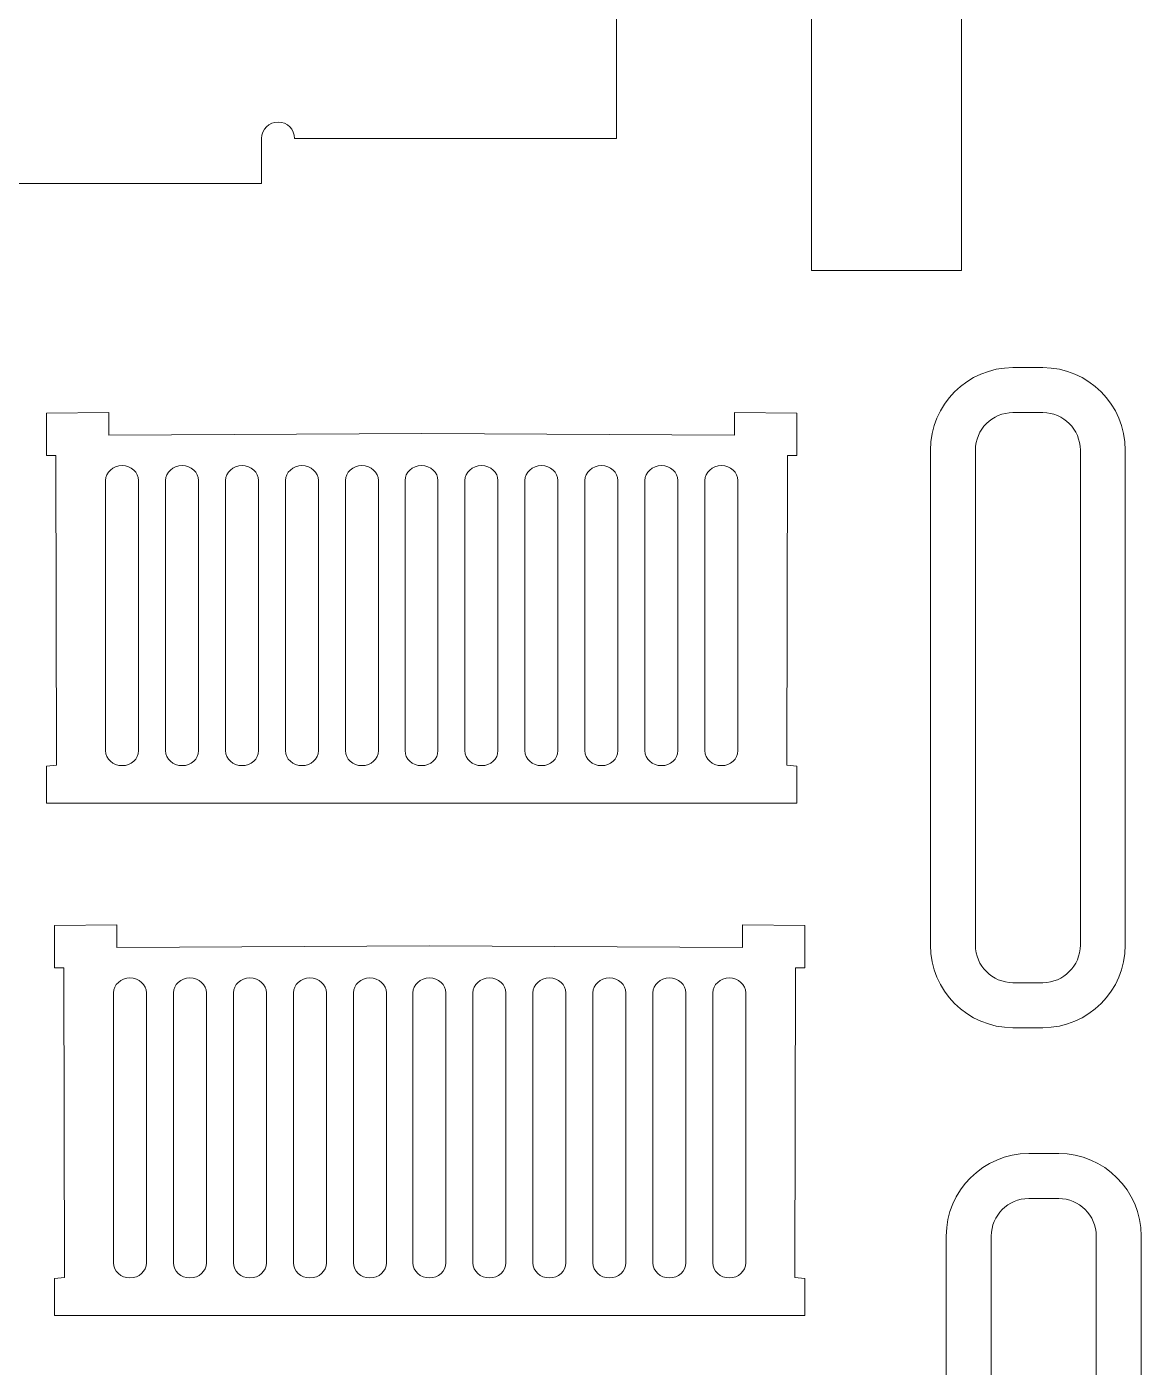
# Model space of a CAD drawing. Header units: millimetres. Extents: x -494 to 494, y -418 to 418.
# Drawn here: x -303.6 to -229.3, y -303.2 to -213.9 of the extents above; entities that cross this region are included whole.
import ezdxf

# ---------------------------------------------------------------- set-up
doc = ezdxf.new("R2010")
doc.units = ezdxf.units.MM
doc.header["$MEASUREMENT"] = 0

msp = doc.modelspace()

# ---------------------------------------------------------------- linework, layer by layer
at = {"lineweight": 9}
for points, knots in [([(-241.2519, -170.127), (-241.2519, -170.127), (-361.2519, -170.127), (-361.2519, -170.127), (-361.2519, -170.127), (-361.2519, -170.127), (-361.2519, -230.127), (-361.2519, -230.127), (-361.2519, -230.127), (-361.2519, -230.127), (-351.2519, -230.127), (-351.2519, -230.127), (-351.2519, -230.127), (-351.2519, -230.127), (-351.2519, -176.127), (-351.2519, -176.127), (-351.2519, -176.127), (-351.2519, -176.127), (-251.2519, -176.127), (-251.2519, -176.127), (-251.2519, -176.127), (-251.2519, -176.127), (-251.2519, -230.127), (-251.2519, -230.127), (-251.2519, -230.127), (-251.2519, -230.127), (-241.2519, -230.127), (-241.2519, -230.127), (-241.2519, -230.127), (-241.2519, -230.127), (-241.2519, -170.127), (-241.2519, -170.127)], [0, 0, 0, 0, 0.1111111, 0.1111111, 0.1111111, 0.1111111, 0.2222222, 0.2222222, 0.2222222, 0.2222222, 0.3333333, 0.3333333, 0.3333333, 0.3333333, 0.4444444, 0.4444444, 0.4444444, 0.4444444, 0.5555556, 0.5555556, 0.5555556, 0.5555556, 0.6666667, 0.6666667, 0.6666667, 0.6666667, 0.7777778, 0.7777778, 0.7777778, 0.7777778, 1, 1, 1, 1]), ([(-338.2519, -187.327), (-338.2519, -187.327), (-338.2519, -195.457), (-338.2519, -195.457), (-338.2519, -195.457), (-337.6444, -195.457), (-337.1519, -195.9495), (-337.1519, -196.557), (-337.1519, -196.557), (-337.1519, -197.1645), (-337.6444, -197.657), (-338.2519, -197.657), (-338.2519, -197.657), (-338.2519, -197.657), (-341.2519, -197.657), (-341.2519, -197.657), (-341.2519, -197.657), (-341.2519, -197.657), (-341.2519, -210.997), (-341.2519, -210.997), (-341.2519, -210.997), (-341.2519, -210.997), (-338.2519, -210.997), (-338.2519, -210.997), (-338.2519, -210.997), (-337.6444, -210.997), (-337.1519, -211.4895), (-337.1519, -212.097), (-337.1519, -212.097), (-337.1519, -212.7045), (-337.6444, -213.197), (-338.2519, -213.197), (-338.2519, -213.197), (-338.2519, -213.197), (-338.2519, -221.327), (-338.2519, -221.327), (-338.2519, -221.327), (-338.2519, -221.327), (-316.7919, -221.327), (-316.7919, -221.327), (-316.7919, -221.327), (-316.7919, -220.7195), (-316.2994, -220.227), (-315.6919, -220.227), (-315.6919, -220.227), (-315.0844, -220.227), (-314.5919, -220.7195), (-314.5919, -221.327), (-314.5919, -221.327), (-314.5919, -221.327), (-314.5919, -224.327), (-314.5919, -224.327), (-314.5919, -224.327), (-314.5919, -224.327), (-287.9219, -224.327), (-287.9219, -224.327), (-287.9219, -224.327), (-287.9219, -224.327), (-287.9219, -221.327), (-287.9219, -221.327), (-287.9219, -221.327), (-287.9219, -220.7195), (-287.4294, -220.227), (-286.8219, -220.227), (-286.8219, -220.227), (-286.2144, -220.227), (-285.7219, -220.7195), (-285.7219, -221.327), (-285.7219, -221.327), (-285.7219, -221.327), (-264.2519, -221.327), (-264.2519, -221.327), (-264.2519, -221.327), (-264.2519, -221.327), (-264.2519, -213.197), (-264.2519, -213.197), (-264.2519, -213.197), (-264.8594, -213.197), (-265.3519, -212.7045), (-265.3519, -212.097), (-265.3519, -212.097), (-265.3519, -211.4895), (-264.8594, -210.997), (-264.2519, -210.997), (-264.2519, -210.997), (-264.2519, -210.997), (-261.2519, -210.997), (-261.2519, -210.997), (-261.2519, -210.997), (-261.2519, -210.997), (-261.2519, -197.657), (-261.2519, -197.657), (-261.2519, -197.657), (-261.2519, -197.657), (-264.2519, -197.657), (-264.2519, -197.657), (-264.2519, -197.657), (-264.8594, -197.657), (-265.3519, -197.1645), (-265.3519, -196.557), (-265.3519, -196.557), (-265.3519, -195.9495), (-264.8594, -195.457), (-264.2519, -195.457), (-264.2519, -195.457), (-264.2519, -195.457), (-264.2519, -187.327), (-264.2519, -187.327), (-264.2519, -187.327), (-264.2519, -187.327), (-285.7219, -187.327), (-285.7219, -187.327), (-285.7219, -187.327), (-285.7219, -187.9345), (-286.2144, -188.427), (-286.8219, -188.427), (-286.8219, -188.427), (-287.4294, -188.427), (-287.9219, -187.9345), (-287.9219, -187.327), (-287.9219, -187.327), (-287.9219, -187.327), (-287.9219, -184.327), (-287.9219, -184.327), (-287.9219, -184.327), (-287.9219, -184.327), (-314.5919, -184.327), (-314.5919, -184.327), (-314.5919, -184.327), (-314.5919, -184.327), (-314.5919, -187.327), (-314.5919, -187.327), (-314.5919, -187.327), (-314.5919, -187.9345), (-315.0844, -188.427), (-315.6919, -188.427), (-315.6919, -188.427), (-316.2994, -188.427), (-316.7919, -187.9345), (-316.7919, -187.327), (-316.7919, -187.327), (-316.7919, -187.327), (-338.2519, -187.327), (-338.2519, -187.327)], [0, 0, 0, 0, 0.027027, 0.027027, 0.027027, 0.027027, 0.0540541, 0.0540541, 0.0540541, 0.0540541, 0.0810811, 0.0810811, 0.0810811, 0.0810811, 0.1081081, 0.1081081, 0.1081081, 0.1081081, 0.1351351, 0.1351351, 0.1351351, 0.1351351, 0.1621622, 0.1621622, 0.1621622, 0.1621622, 0.1891892, 0.1891892, 0.1891892, 0.1891892, 0.2162162, 0.2162162, 0.2162162, 0.2162162, 0.2432432, 0.2432432, 0.2432432, 0.2432432, 0.2702703, 0.2702703, 0.2702703, 0.2702703, 0.2972973, 0.2972973, 0.2972973, 0.2972973, 0.3243243, 0.3243243, 0.3243243, 0.3243243, 0.3513514, 0.3513514, 0.3513514, 0.3513514, 0.3783784, 0.3783784, 0.3783784, 0.3783784, 0.4054054, 0.4054054, 0.4054054, 0.4054054, 0.4324324, 0.4324324, 0.4324324, 0.4324324, 0.4594595, 0.4594595, 0.4594595, 0.4594595, 0.4864865, 0.4864865, 0.4864865, 0.4864865, 0.5135135, 0.5135135, 0.5135135, 0.5135135, 0.5405405, 0.5405405, 0.5405405, 0.5405405, 0.5675676, 0.5675676, 0.5675676, 0.5675676, 0.5945946, 0.5945946, 0.5945946, 0.5945946, 0.6216216, 0.6216216, 0.6216216, 0.6216216, 0.6486486, 0.6486486, 0.6486486, 0.6486486, 0.6756757, 0.6756757, 0.6756757, 0.6756757, 0.7027027, 0.7027027, 0.7027027, 0.7027027, 0.7297297, 0.7297297, 0.7297297, 0.7297297, 0.7567568, 0.7567568, 0.7567568, 0.7567568, 0.7837838, 0.7837838, 0.7837838, 0.7837838, 0.8108108, 0.8108108, 0.8108108, 0.8108108, 0.8378378, 0.8378378, 0.8378378, 0.8378378, 0.8648649, 0.8648649, 0.8648649, 0.8648649, 0.8918919, 0.8918919, 0.8918919, 0.8918919, 0.9189189, 0.9189189, 0.9189189, 0.9189189, 0.9459459, 0.9459459, 0.9459459, 0.9459459, 1, 1, 1, 1]), ([(-235.8225, -236.5993), (-232.7937, -236.5993), (-230.3225, -239.0705), (-230.3225, -242.0993), (-230.3225, -242.0993), (-230.3225, -242.0993), (-230.3225, -275.0993), (-230.3225, -275.0993), (-230.3225, -275.0993), (-230.3225, -278.1281), (-232.7937, -280.5993), (-235.8225, -280.5993), (-235.8225, -280.5993), (-235.8225, -280.5993), (-237.8225, -280.5993), (-237.8225, -280.5993), (-237.8225, -280.5993), (-240.8513, -280.5993), (-243.3225, -278.1281), (-243.3225, -275.0993), (-243.3225, -275.0993), (-243.3225, -275.0993), (-243.3225, -242.0993), (-243.3225, -242.0993), (-243.3225, -242.0993), (-243.3225, -239.0705), (-240.8513, -236.5993), (-237.8225, -236.5993), (-237.8225, -236.5993), (-237.8225, -236.5993), (-235.8225, -236.5993), (-235.8225, -236.5993)], [0, 0, 0, 0, 0.1111111, 0.1111111, 0.1111111, 0.1111111, 0.2222222, 0.2222222, 0.2222222, 0.2222222, 0.3333333, 0.3333333, 0.3333333, 0.3333333, 0.4444444, 0.4444444, 0.4444444, 0.4444444, 0.5555556, 0.5555556, 0.5555556, 0.5555556, 0.6666667, 0.6666667, 0.6666667, 0.6666667, 0.7777778, 0.7777778, 0.7777778, 0.7777778, 1, 1, 1, 1]), ([(-277.2451, -265.6323), (-277.2451, -265.6323), (-252.2297, -265.6323), (-252.2297, -265.6323), (-252.2297, -265.6323), (-252.2297, -265.6323), (-252.2297, -263.1635), (-252.2297, -263.1635), (-252.2297, -263.1635), (-252.2297, -263.1635), (-252.8912, -263.0974), (-252.8912, -263.0974), (-252.8912, -263.0974), (-252.8912, -263.0974), (-252.8522, -242.4594), (-252.8522, -242.4594), (-252.8522, -242.4594), (-252.8522, -242.4594), (-252.2297, -242.4599), (-252.2297, -242.4599), (-252.2297, -242.4599), (-252.2297, -242.4599), (-252.2297, -239.6323), (-252.2297, -239.6323), (-252.2297, -239.6323), (-252.2297, -239.6323), (-256.3773, -239.5829), (-256.3773, -239.5829), (-256.3773, -239.5829), (-256.3773, -239.5829), (-256.3776, -241.1042), (-256.3776, -241.1042), (-256.3776, -241.1042), (-256.3776, -241.1042), (-277.2451, -240.9845), (-277.2451, -240.9845), (-277.2451, -240.9845), (-277.2451, -240.9845), (-298.1126, -241.1042), (-298.1126, -241.1042), (-298.1126, -241.1042), (-298.1126, -241.1042), (-298.1129, -239.5829), (-298.1129, -239.5829), (-298.1129, -239.5829), (-298.1129, -239.5829), (-302.2605, -239.6323), (-302.2605, -239.6323), (-302.2605, -239.6323), (-302.2605, -239.6323), (-302.2605, -242.4599), (-302.2605, -242.4599), (-302.2605, -242.4599), (-302.2605, -242.4599), (-301.638, -242.4594), (-301.638, -242.4594), (-301.638, -242.4594), (-301.638, -242.4594), (-301.599, -263.0974), (-301.599, -263.0974), (-301.599, -263.0974), (-301.599, -263.0974), (-302.2605, -263.1635), (-302.2605, -263.1635), (-302.2605, -263.1635), (-302.2605, -263.1635), (-302.2605, -265.6323), (-302.2605, -265.6323), (-302.2605, -265.6323), (-302.2605, -265.6323), (-277.2451, -265.6323), (-277.2451, -265.6323)], [0, 0, 0, 0, 0.0526316, 0.0526316, 0.0526316, 0.0526316, 0.1052632, 0.1052632, 0.1052632, 0.1052632, 0.1578947, 0.1578947, 0.1578947, 0.1578947, 0.2105263, 0.2105263, 0.2105263, 0.2105263, 0.2631579, 0.2631579, 0.2631579, 0.2631579, 0.3157895, 0.3157895, 0.3157895, 0.3157895, 0.3684211, 0.3684211, 0.3684211, 0.3684211, 0.4210526, 0.4210526, 0.4210526, 0.4210526, 0.4736842, 0.4736842, 0.4736842, 0.4736842, 0.5263158, 0.5263158, 0.5263158, 0.5263158, 0.5789474, 0.5789474, 0.5789474, 0.5789474, 0.6315789, 0.6315789, 0.6315789, 0.6315789, 0.6842105, 0.6842105, 0.6842105, 0.6842105, 0.7368421, 0.7368421, 0.7368421, 0.7368421, 0.7894737, 0.7894737, 0.7894737, 0.7894737, 0.8421053, 0.8421053, 0.8421053, 0.8421053, 0.8947368, 0.8947368, 0.8947368, 0.8947368, 1, 1, 1, 1]), ([(-235.8225, -239.5993), (-235.8225, -239.5993), (-237.8225, -239.5993), (-237.8225, -239.5993), (-237.8225, -239.5993), (-239.1955, -239.5993), (-240.3225, -240.7263), (-240.3225, -242.0993), (-240.3225, -242.0993), (-240.3225, -242.0993), (-240.3225, -275.0993), (-240.3225, -275.0993), (-240.3225, -275.0993), (-240.3225, -276.4723), (-239.1955, -277.5993), (-237.8225, -277.5993), (-237.8225, -277.5993), (-237.8225, -277.5993), (-235.8225, -277.5993), (-235.8225, -277.5993), (-235.8225, -277.5993), (-234.4495, -277.5993), (-233.3225, -276.4723), (-233.3225, -275.0993), (-233.3225, -275.0993), (-233.3225, -275.0993), (-233.3225, -242.0993), (-233.3225, -242.0993), (-233.3225, -242.0993), (-233.3225, -240.7263), (-234.4495, -239.5993), (-235.8225, -239.5993)], [0, 0, 0, 0, 0.1111111, 0.1111111, 0.1111111, 0.1111111, 0.2222222, 0.2222222, 0.2222222, 0.2222222, 0.3333333, 0.3333333, 0.3333333, 0.3333333, 0.4444444, 0.4444444, 0.4444444, 0.4444444, 0.5555556, 0.5555556, 0.5555556, 0.5555556, 0.6666667, 0.6666667, 0.6666667, 0.6666667, 0.7777778, 0.7777778, 0.7777778, 0.7777778, 1, 1, 1, 1]), ([(-297.2297, -243.1323), (-297.2297, -243.1323), (-297.2296, -243.1323), (-297.2296, -243.1323), (-297.2296, -243.1323), (-296.6245, -243.1323), (-296.1297, -243.5822), (-296.1297, -244.1322), (-296.1297, -244.1322), (-296.1297, -244.1322), (-296.1297, -262.1324), (-296.1297, -262.1324), (-296.1297, -262.1324), (-296.1297, -262.6824), (-296.6245, -263.1323), (-297.2296, -263.1323), (-297.2296, -263.1323), (-297.2296, -263.1323), (-297.2297, -263.1323), (-297.2297, -263.1323), (-297.2297, -263.1323), (-297.8348, -263.1323), (-298.3297, -262.6824), (-298.3297, -262.1324), (-298.3297, -262.1324), (-298.3297, -262.1324), (-298.3297, -244.1322), (-298.3297, -244.1322), (-298.3297, -244.1322), (-298.3297, -243.5822), (-297.8348, -243.1323), (-297.2297, -243.1323)], [0, 0, 0, 0, 0.1111111, 0.1111111, 0.1111111, 0.1111111, 0.2222222, 0.2222222, 0.2222222, 0.2222222, 0.3333333, 0.3333333, 0.3333333, 0.3333333, 0.4444444, 0.4444444, 0.4444444, 0.4444444, 0.5555556, 0.5555556, 0.5555556, 0.5555556, 0.6666667, 0.6666667, 0.6666667, 0.6666667, 0.7777778, 0.7777778, 0.7777778, 0.7777778, 1, 1, 1, 1]), ([(-293.2297, -243.1323), (-293.2297, -243.1323), (-293.2296, -243.1323), (-293.2296, -243.1323), (-293.2296, -243.1323), (-292.6245, -243.1323), (-292.1297, -243.5822), (-292.1297, -244.1322), (-292.1297, -244.1322), (-292.1297, -244.1322), (-292.1297, -262.1324), (-292.1297, -262.1324), (-292.1297, -262.1324), (-292.1297, -262.6824), (-292.6245, -263.1323), (-293.2296, -263.1323), (-293.2296, -263.1323), (-293.2296, -263.1323), (-293.2297, -263.1323), (-293.2297, -263.1323), (-293.2297, -263.1323), (-293.8348, -263.1323), (-294.3297, -262.6824), (-294.3297, -262.1324), (-294.3297, -262.1324), (-294.3297, -262.1324), (-294.3297, -244.1322), (-294.3297, -244.1322), (-294.3297, -244.1322), (-294.3297, -243.5822), (-293.8348, -243.1323), (-293.2297, -243.1323)], [0, 0, 0, 0, 0.1111111, 0.1111111, 0.1111111, 0.1111111, 0.2222222, 0.2222222, 0.2222222, 0.2222222, 0.3333333, 0.3333333, 0.3333333, 0.3333333, 0.4444444, 0.4444444, 0.4444444, 0.4444444, 0.5555556, 0.5555556, 0.5555556, 0.5555556, 0.6666667, 0.6666667, 0.6666667, 0.6666667, 0.7777778, 0.7777778, 0.7777778, 0.7777778, 1, 1, 1, 1]), ([(-289.2297, -243.1323), (-289.2297, -243.1323), (-289.2296, -243.1323), (-289.2296, -243.1323), (-289.2296, -243.1323), (-288.6245, -243.1323), (-288.1297, -243.5822), (-288.1297, -244.1322), (-288.1297, -244.1322), (-288.1297, -244.1322), (-288.1297, -262.1324), (-288.1297, -262.1324), (-288.1297, -262.1324), (-288.1297, -262.6824), (-288.6245, -263.1323), (-289.2296, -263.1323), (-289.2296, -263.1323), (-289.2296, -263.1323), (-289.2297, -263.1323), (-289.2297, -263.1323), (-289.2297, -263.1323), (-289.8348, -263.1323), (-290.3297, -262.6824), (-290.3297, -262.1324), (-290.3297, -262.1324), (-290.3297, -262.1324), (-290.3297, -244.1322), (-290.3297, -244.1322), (-290.3297, -244.1322), (-290.3297, -243.5822), (-289.8348, -243.1323), (-289.2297, -243.1323)], [0, 0, 0, 0, 0.1111111, 0.1111111, 0.1111111, 0.1111111, 0.2222222, 0.2222222, 0.2222222, 0.2222222, 0.3333333, 0.3333333, 0.3333333, 0.3333333, 0.4444444, 0.4444444, 0.4444444, 0.4444444, 0.5555556, 0.5555556, 0.5555556, 0.5555556, 0.6666667, 0.6666667, 0.6666667, 0.6666667, 0.7777778, 0.7777778, 0.7777778, 0.7777778, 1, 1, 1, 1]), ([(-285.2297, -243.1323), (-285.2297, -243.1323), (-285.2296, -243.1323), (-285.2296, -243.1323), (-285.2296, -243.1323), (-284.6245, -243.1323), (-284.1297, -243.5822), (-284.1297, -244.1322), (-284.1297, -244.1322), (-284.1297, -244.1322), (-284.1297, -262.1324), (-284.1297, -262.1324), (-284.1297, -262.1324), (-284.1297, -262.6824), (-284.6245, -263.1323), (-285.2296, -263.1323), (-285.2296, -263.1323), (-285.2296, -263.1323), (-285.2297, -263.1323), (-285.2297, -263.1323), (-285.2297, -263.1323), (-285.8348, -263.1323), (-286.3297, -262.6824), (-286.3297, -262.1324), (-286.3297, -262.1324), (-286.3297, -262.1324), (-286.3297, -244.1322), (-286.3297, -244.1322), (-286.3297, -244.1322), (-286.3297, -243.5822), (-285.8348, -243.1323), (-285.2297, -243.1323)], [0, 0, 0, 0, 0.1111111, 0.1111111, 0.1111111, 0.1111111, 0.2222222, 0.2222222, 0.2222222, 0.2222222, 0.3333333, 0.3333333, 0.3333333, 0.3333333, 0.4444444, 0.4444444, 0.4444444, 0.4444444, 0.5555556, 0.5555556, 0.5555556, 0.5555556, 0.6666667, 0.6666667, 0.6666667, 0.6666667, 0.7777778, 0.7777778, 0.7777778, 0.7777778, 1, 1, 1, 1]), ([(-281.2297, -243.1323), (-281.2297, -243.1323), (-281.2296, -243.1323), (-281.2296, -243.1323), (-281.2296, -243.1323), (-280.6245, -243.1323), (-280.1297, -243.5822), (-280.1297, -244.1322), (-280.1297, -244.1322), (-280.1297, -244.1322), (-280.1297, -262.1324), (-280.1297, -262.1324), (-280.1297, -262.1324), (-280.1297, -262.6824), (-280.6245, -263.1323), (-281.2296, -263.1323), (-281.2296, -263.1323), (-281.2296, -263.1323), (-281.2297, -263.1323), (-281.2297, -263.1323), (-281.2297, -263.1323), (-281.8348, -263.1323), (-282.3297, -262.6824), (-282.3297, -262.1324), (-282.3297, -262.1324), (-282.3297, -262.1324), (-282.3297, -244.1322), (-282.3297, -244.1322), (-282.3297, -244.1322), (-282.3297, -243.5822), (-281.8348, -243.1323), (-281.2297, -243.1323)], [0, 0, 0, 0, 0.1111111, 0.1111111, 0.1111111, 0.1111111, 0.2222222, 0.2222222, 0.2222222, 0.2222222, 0.3333333, 0.3333333, 0.3333333, 0.3333333, 0.4444444, 0.4444444, 0.4444444, 0.4444444, 0.5555556, 0.5555556, 0.5555556, 0.5555556, 0.6666667, 0.6666667, 0.6666667, 0.6666667, 0.7777778, 0.7777778, 0.7777778, 0.7777778, 1, 1, 1, 1]), ([(-277.2605, -243.1323), (-277.2605, -243.1323), (-277.2606, -243.1323), (-277.2606, -243.1323), (-277.2606, -243.1323), (-277.8657, -243.1323), (-278.3605, -243.5822), (-278.3605, -244.1322), (-278.3605, -244.1322), (-278.3605, -244.1322), (-278.3605, -262.1324), (-278.3605, -262.1324), (-278.3605, -262.1324), (-278.3605, -262.6824), (-277.8657, -263.1323), (-277.2606, -263.1323), (-277.2606, -263.1323), (-277.2606, -263.1323), (-277.2605, -263.1323), (-277.2605, -263.1323), (-277.2605, -263.1323), (-276.6554, -263.1323), (-276.1605, -262.6824), (-276.1605, -262.1324), (-276.1605, -262.1324), (-276.1605, -262.1324), (-276.1605, -244.1322), (-276.1605, -244.1322), (-276.1605, -244.1322), (-276.1605, -243.5822), (-276.6554, -243.1323), (-277.2605, -243.1323)], [0, 0, 0, 0, 0.1111111, 0.1111111, 0.1111111, 0.1111111, 0.2222222, 0.2222222, 0.2222222, 0.2222222, 0.3333333, 0.3333333, 0.3333333, 0.3333333, 0.4444444, 0.4444444, 0.4444444, 0.4444444, 0.5555556, 0.5555556, 0.5555556, 0.5555556, 0.6666667, 0.6666667, 0.6666667, 0.6666667, 0.7777778, 0.7777778, 0.7777778, 0.7777778, 1, 1, 1, 1]), ([(-273.2605, -243.1323), (-273.2605, -243.1323), (-273.2606, -243.1323), (-273.2606, -243.1323), (-273.2606, -243.1323), (-273.8657, -243.1323), (-274.3605, -243.5822), (-274.3605, -244.1322), (-274.3605, -244.1322), (-274.3605, -244.1322), (-274.3605, -262.1324), (-274.3605, -262.1324), (-274.3605, -262.1324), (-274.3605, -262.6824), (-273.8657, -263.1323), (-273.2606, -263.1323), (-273.2606, -263.1323), (-273.2606, -263.1323), (-273.2605, -263.1323), (-273.2605, -263.1323), (-273.2605, -263.1323), (-272.6554, -263.1323), (-272.1605, -262.6824), (-272.1605, -262.1324), (-272.1605, -262.1324), (-272.1605, -262.1324), (-272.1605, -244.1322), (-272.1605, -244.1322), (-272.1605, -244.1322), (-272.1605, -243.5822), (-272.6554, -243.1323), (-273.2605, -243.1323)], [0, 0, 0, 0, 0.1111111, 0.1111111, 0.1111111, 0.1111111, 0.2222222, 0.2222222, 0.2222222, 0.2222222, 0.3333333, 0.3333333, 0.3333333, 0.3333333, 0.4444444, 0.4444444, 0.4444444, 0.4444444, 0.5555556, 0.5555556, 0.5555556, 0.5555556, 0.6666667, 0.6666667, 0.6666667, 0.6666667, 0.7777778, 0.7777778, 0.7777778, 0.7777778, 1, 1, 1, 1]), ([(-269.2605, -243.1323), (-269.2605, -243.1323), (-269.2606, -243.1323), (-269.2606, -243.1323), (-269.2606, -243.1323), (-269.8657, -243.1323), (-270.3605, -243.5822), (-270.3605, -244.1322), (-270.3605, -244.1322), (-270.3605, -244.1322), (-270.3605, -262.1324), (-270.3605, -262.1324), (-270.3605, -262.1324), (-270.3605, -262.6824), (-269.8657, -263.1323), (-269.2606, -263.1323), (-269.2606, -263.1323), (-269.2606, -263.1323), (-269.2605, -263.1323), (-269.2605, -263.1323), (-269.2605, -263.1323), (-268.6554, -263.1323), (-268.1605, -262.6824), (-268.1605, -262.1324), (-268.1605, -262.1324), (-268.1605, -262.1324), (-268.1605, -244.1322), (-268.1605, -244.1322), (-268.1605, -244.1322), (-268.1605, -243.5822), (-268.6554, -243.1323), (-269.2605, -243.1323)], [0, 0, 0, 0, 0.1111111, 0.1111111, 0.1111111, 0.1111111, 0.2222222, 0.2222222, 0.2222222, 0.2222222, 0.3333333, 0.3333333, 0.3333333, 0.3333333, 0.4444444, 0.4444444, 0.4444444, 0.4444444, 0.5555556, 0.5555556, 0.5555556, 0.5555556, 0.6666667, 0.6666667, 0.6666667, 0.6666667, 0.7777778, 0.7777778, 0.7777778, 0.7777778, 1, 1, 1, 1]), ([(-265.2605, -243.1323), (-265.2605, -243.1323), (-265.2606, -243.1323), (-265.2606, -243.1323), (-265.2606, -243.1323), (-265.8657, -243.1323), (-266.3605, -243.5822), (-266.3605, -244.1322), (-266.3605, -244.1322), (-266.3605, -244.1322), (-266.3605, -262.1324), (-266.3605, -262.1324), (-266.3605, -262.1324), (-266.3605, -262.6824), (-265.8657, -263.1323), (-265.2606, -263.1323), (-265.2606, -263.1323), (-265.2606, -263.1323), (-265.2605, -263.1323), (-265.2605, -263.1323), (-265.2605, -263.1323), (-264.6554, -263.1323), (-264.1605, -262.6824), (-264.1605, -262.1324), (-264.1605, -262.1324), (-264.1605, -262.1324), (-264.1605, -244.1322), (-264.1605, -244.1322), (-264.1605, -244.1322), (-264.1605, -243.5822), (-264.6554, -243.1323), (-265.2605, -243.1323)], [0, 0, 0, 0, 0.1111111, 0.1111111, 0.1111111, 0.1111111, 0.2222222, 0.2222222, 0.2222222, 0.2222222, 0.3333333, 0.3333333, 0.3333333, 0.3333333, 0.4444444, 0.4444444, 0.4444444, 0.4444444, 0.5555556, 0.5555556, 0.5555556, 0.5555556, 0.6666667, 0.6666667, 0.6666667, 0.6666667, 0.7777778, 0.7777778, 0.7777778, 0.7777778, 1, 1, 1, 1]), ([(-261.2605, -243.1323), (-261.2605, -243.1323), (-261.2606, -243.1323), (-261.2606, -243.1323), (-261.2606, -243.1323), (-261.8657, -243.1323), (-262.3605, -243.5822), (-262.3605, -244.1322), (-262.3605, -244.1322), (-262.3605, -244.1322), (-262.3605, -262.1324), (-262.3605, -262.1324), (-262.3605, -262.1324), (-262.3605, -262.6824), (-261.8657, -263.1323), (-261.2606, -263.1323), (-261.2606, -263.1323), (-261.2606, -263.1323), (-261.2605, -263.1323), (-261.2605, -263.1323), (-261.2605, -263.1323), (-260.6554, -263.1323), (-260.1605, -262.6824), (-260.1605, -262.1324), (-260.1605, -262.1324), (-260.1605, -262.1324), (-260.1605, -244.1322), (-260.1605, -244.1322), (-260.1605, -244.1322), (-260.1605, -243.5822), (-260.6554, -243.1323), (-261.2605, -243.1323)], [0, 0, 0, 0, 0.1111111, 0.1111111, 0.1111111, 0.1111111, 0.2222222, 0.2222222, 0.2222222, 0.2222222, 0.3333333, 0.3333333, 0.3333333, 0.3333333, 0.4444444, 0.4444444, 0.4444444, 0.4444444, 0.5555556, 0.5555556, 0.5555556, 0.5555556, 0.6666667, 0.6666667, 0.6666667, 0.6666667, 0.7777778, 0.7777778, 0.7777778, 0.7777778, 1, 1, 1, 1]), ([(-257.2605, -243.1323), (-257.2605, -243.1323), (-257.2606, -243.1323), (-257.2606, -243.1323), (-257.2606, -243.1323), (-257.8657, -243.1323), (-258.3605, -243.5822), (-258.3605, -244.1322), (-258.3605, -244.1322), (-258.3605, -244.1322), (-258.3605, -262.1324), (-258.3605, -262.1324), (-258.3605, -262.1324), (-258.3605, -262.6824), (-257.8657, -263.1323), (-257.2606, -263.1323), (-257.2606, -263.1323), (-257.2606, -263.1323), (-257.2605, -263.1323), (-257.2605, -263.1323), (-257.2605, -263.1323), (-256.6554, -263.1323), (-256.1605, -262.6824), (-256.1605, -262.1324), (-256.1605, -262.1324), (-256.1605, -262.1324), (-256.1605, -244.1322), (-256.1605, -244.1322), (-256.1605, -244.1322), (-256.1605, -243.5822), (-256.6554, -243.1323), (-257.2605, -243.1323)], [0, 0, 0, 0, 0.1111111, 0.1111111, 0.1111111, 0.1111111, 0.2222222, 0.2222222, 0.2222222, 0.2222222, 0.3333333, 0.3333333, 0.3333333, 0.3333333, 0.4444444, 0.4444444, 0.4444444, 0.4444444, 0.5555556, 0.5555556, 0.5555556, 0.5555556, 0.6666667, 0.6666667, 0.6666667, 0.6666667, 0.7777778, 0.7777778, 0.7777778, 0.7777778, 1, 1, 1, 1]), ([(-276.7159, -299.7823), (-276.7159, -299.7823), (-251.7005, -299.7823), (-251.7005, -299.7823), (-251.7005, -299.7823), (-251.7005, -299.7823), (-251.7005, -297.3135), (-251.7005, -297.3135), (-251.7005, -297.3135), (-251.7005, -297.3135), (-252.362, -297.2474), (-252.362, -297.2474), (-252.362, -297.2474), (-252.362, -297.2474), (-252.323, -276.6094), (-252.323, -276.6094), (-252.323, -276.6094), (-252.323, -276.6094), (-251.7005, -276.6099), (-251.7005, -276.6099), (-251.7005, -276.6099), (-251.7005, -276.6099), (-251.7005, -273.7823), (-251.7005, -273.7823), (-251.7005, -273.7823), (-251.7005, -273.7823), (-255.8481, -273.7329), (-255.8481, -273.7329), (-255.8481, -273.7329), (-255.8481, -273.7329), (-255.8484, -275.2542), (-255.8484, -275.2542), (-255.8484, -275.2542), (-255.8484, -275.2542), (-276.7159, -275.1345), (-276.7159, -275.1345), (-276.7159, -275.1345), (-276.7159, -275.1345), (-297.5834, -275.2542), (-297.5834, -275.2542), (-297.5834, -275.2542), (-297.5834, -275.2542), (-297.5837, -273.7329), (-297.5837, -273.7329), (-297.5837, -273.7329), (-297.5837, -273.7329), (-301.7313, -273.7823), (-301.7313, -273.7823), (-301.7313, -273.7823), (-301.7313, -273.7823), (-301.7313, -276.6099), (-301.7313, -276.6099), (-301.7313, -276.6099), (-301.7313, -276.6099), (-301.1088, -276.6094), (-301.1088, -276.6094), (-301.1088, -276.6094), (-301.1088, -276.6094), (-301.0698, -297.2474), (-301.0698, -297.2474), (-301.0698, -297.2474), (-301.0698, -297.2474), (-301.7313, -297.3135), (-301.7313, -297.3135), (-301.7313, -297.3135), (-301.7313, -297.3135), (-301.7313, -299.7823), (-301.7313, -299.7823), (-301.7313, -299.7823), (-301.7313, -299.7823), (-276.7159, -299.7823), (-276.7159, -299.7823)], [0, 0, 0, 0, 0.0526316, 0.0526316, 0.0526316, 0.0526316, 0.1052632, 0.1052632, 0.1052632, 0.1052632, 0.1578947, 0.1578947, 0.1578947, 0.1578947, 0.2105263, 0.2105263, 0.2105263, 0.2105263, 0.2631579, 0.2631579, 0.2631579, 0.2631579, 0.3157895, 0.3157895, 0.3157895, 0.3157895, 0.3684211, 0.3684211, 0.3684211, 0.3684211, 0.4210526, 0.4210526, 0.4210526, 0.4210526, 0.4736842, 0.4736842, 0.4736842, 0.4736842, 0.5263158, 0.5263158, 0.5263158, 0.5263158, 0.5789474, 0.5789474, 0.5789474, 0.5789474, 0.6315789, 0.6315789, 0.6315789, 0.6315789, 0.6842105, 0.6842105, 0.6842105, 0.6842105, 0.7368421, 0.7368421, 0.7368421, 0.7368421, 0.7894737, 0.7894737, 0.7894737, 0.7894737, 0.8421053, 0.8421053, 0.8421053, 0.8421053, 0.8947368, 0.8947368, 0.8947368, 0.8947368, 1, 1, 1, 1]), ([(-296.7005, -277.2823), (-296.7005, -277.2823), (-296.7004, -277.2823), (-296.7004, -277.2823), (-296.7004, -277.2823), (-296.0953, -277.2823), (-295.6005, -277.7322), (-295.6005, -278.2822), (-295.6005, -278.2822), (-295.6005, -278.2822), (-295.6005, -296.2824), (-295.6005, -296.2824), (-295.6005, -296.2824), (-295.6005, -296.8324), (-296.0953, -297.2823), (-296.7004, -297.2823), (-296.7004, -297.2823), (-296.7004, -297.2823), (-296.7005, -297.2823), (-296.7005, -297.2823), (-296.7005, -297.2823), (-297.3056, -297.2823), (-297.8005, -296.8324), (-297.8005, -296.2824), (-297.8005, -296.2824), (-297.8005, -296.2824), (-297.8005, -278.2822), (-297.8005, -278.2822), (-297.8005, -278.2822), (-297.8005, -277.7322), (-297.3056, -277.2823), (-296.7005, -277.2823)], [0, 0, 0, 0, 0.1111111, 0.1111111, 0.1111111, 0.1111111, 0.2222222, 0.2222222, 0.2222222, 0.2222222, 0.3333333, 0.3333333, 0.3333333, 0.3333333, 0.4444444, 0.4444444, 0.4444444, 0.4444444, 0.5555556, 0.5555556, 0.5555556, 0.5555556, 0.6666667, 0.6666667, 0.6666667, 0.6666667, 0.7777778, 0.7777778, 0.7777778, 0.7777778, 1, 1, 1, 1]), ([(-292.7005, -277.2823), (-292.7005, -277.2823), (-292.7004, -277.2823), (-292.7004, -277.2823), (-292.7004, -277.2823), (-292.0953, -277.2823), (-291.6005, -277.7322), (-291.6005, -278.2822), (-291.6005, -278.2822), (-291.6005, -278.2822), (-291.6005, -296.2824), (-291.6005, -296.2824), (-291.6005, -296.2824), (-291.6005, -296.8324), (-292.0953, -297.2823), (-292.7004, -297.2823), (-292.7004, -297.2823), (-292.7004, -297.2823), (-292.7005, -297.2823), (-292.7005, -297.2823), (-292.7005, -297.2823), (-293.3056, -297.2823), (-293.8005, -296.8324), (-293.8005, -296.2824), (-293.8005, -296.2824), (-293.8005, -296.2824), (-293.8005, -278.2822), (-293.8005, -278.2822), (-293.8005, -278.2822), (-293.8005, -277.7322), (-293.3056, -277.2823), (-292.7005, -277.2823)], [0, 0, 0, 0, 0.1111111, 0.1111111, 0.1111111, 0.1111111, 0.2222222, 0.2222222, 0.2222222, 0.2222222, 0.3333333, 0.3333333, 0.3333333, 0.3333333, 0.4444444, 0.4444444, 0.4444444, 0.4444444, 0.5555556, 0.5555556, 0.5555556, 0.5555556, 0.6666667, 0.6666667, 0.6666667, 0.6666667, 0.7777778, 0.7777778, 0.7777778, 0.7777778, 1, 1, 1, 1]), ([(-288.7005, -277.2823), (-288.7005, -277.2823), (-288.7004, -277.2823), (-288.7004, -277.2823), (-288.7004, -277.2823), (-288.0953, -277.2823), (-287.6005, -277.7322), (-287.6005, -278.2822), (-287.6005, -278.2822), (-287.6005, -278.2822), (-287.6005, -296.2824), (-287.6005, -296.2824), (-287.6005, -296.2824), (-287.6005, -296.8324), (-288.0953, -297.2823), (-288.7004, -297.2823), (-288.7004, -297.2823), (-288.7004, -297.2823), (-288.7005, -297.2823), (-288.7005, -297.2823), (-288.7005, -297.2823), (-289.3056, -297.2823), (-289.8005, -296.8324), (-289.8005, -296.2824), (-289.8005, -296.2824), (-289.8005, -296.2824), (-289.8005, -278.2822), (-289.8005, -278.2822), (-289.8005, -278.2822), (-289.8005, -277.7322), (-289.3056, -277.2823), (-288.7005, -277.2823)], [0, 0, 0, 0, 0.1111111, 0.1111111, 0.1111111, 0.1111111, 0.2222222, 0.2222222, 0.2222222, 0.2222222, 0.3333333, 0.3333333, 0.3333333, 0.3333333, 0.4444444, 0.4444444, 0.4444444, 0.4444444, 0.5555556, 0.5555556, 0.5555556, 0.5555556, 0.6666667, 0.6666667, 0.6666667, 0.6666667, 0.7777778, 0.7777778, 0.7777778, 0.7777778, 1, 1, 1, 1]), ([(-284.7005, -277.2823), (-284.7005, -277.2823), (-284.7004, -277.2823), (-284.7004, -277.2823), (-284.7004, -277.2823), (-284.0953, -277.2823), (-283.6005, -277.7322), (-283.6005, -278.2822), (-283.6005, -278.2822), (-283.6005, -278.2822), (-283.6005, -296.2824), (-283.6005, -296.2824), (-283.6005, -296.2824), (-283.6005, -296.8324), (-284.0953, -297.2823), (-284.7004, -297.2823), (-284.7004, -297.2823), (-284.7004, -297.2823), (-284.7005, -297.2823), (-284.7005, -297.2823), (-284.7005, -297.2823), (-285.3056, -297.2823), (-285.8005, -296.8324), (-285.8005, -296.2824), (-285.8005, -296.2824), (-285.8005, -296.2824), (-285.8005, -278.2822), (-285.8005, -278.2822), (-285.8005, -278.2822), (-285.8005, -277.7322), (-285.3056, -277.2823), (-284.7005, -277.2823)], [0, 0, 0, 0, 0.1111111, 0.1111111, 0.1111111, 0.1111111, 0.2222222, 0.2222222, 0.2222222, 0.2222222, 0.3333333, 0.3333333, 0.3333333, 0.3333333, 0.4444444, 0.4444444, 0.4444444, 0.4444444, 0.5555556, 0.5555556, 0.5555556, 0.5555556, 0.6666667, 0.6666667, 0.6666667, 0.6666667, 0.7777778, 0.7777778, 0.7777778, 0.7777778, 1, 1, 1, 1]), ([(-280.7005, -277.2823), (-280.7005, -277.2823), (-280.7004, -277.2823), (-280.7004, -277.2823), (-280.7004, -277.2823), (-280.0953, -277.2823), (-279.6005, -277.7322), (-279.6005, -278.2822), (-279.6005, -278.2822), (-279.6005, -278.2822), (-279.6005, -296.2824), (-279.6005, -296.2824), (-279.6005, -296.2824), (-279.6005, -296.8324), (-280.0953, -297.2823), (-280.7004, -297.2823), (-280.7004, -297.2823), (-280.7004, -297.2823), (-280.7005, -297.2823), (-280.7005, -297.2823), (-280.7005, -297.2823), (-281.3056, -297.2823), (-281.8005, -296.8324), (-281.8005, -296.2824), (-281.8005, -296.2824), (-281.8005, -296.2824), (-281.8005, -278.2822), (-281.8005, -278.2822), (-281.8005, -278.2822), (-281.8005, -277.7322), (-281.3056, -277.2823), (-280.7005, -277.2823)], [0, 0, 0, 0, 0.1111111, 0.1111111, 0.1111111, 0.1111111, 0.2222222, 0.2222222, 0.2222222, 0.2222222, 0.3333333, 0.3333333, 0.3333333, 0.3333333, 0.4444444, 0.4444444, 0.4444444, 0.4444444, 0.5555556, 0.5555556, 0.5555556, 0.5555556, 0.6666667, 0.6666667, 0.6666667, 0.6666667, 0.7777778, 0.7777778, 0.7777778, 0.7777778, 1, 1, 1, 1]), ([(-276.7313, -277.2823), (-276.7313, -277.2823), (-276.7314, -277.2823), (-276.7314, -277.2823), (-276.7314, -277.2823), (-277.3365, -277.2823), (-277.8313, -277.7322), (-277.8313, -278.2822), (-277.8313, -278.2822), (-277.8313, -278.2822), (-277.8313, -296.2824), (-277.8313, -296.2824), (-277.8313, -296.2824), (-277.8313, -296.8324), (-277.3365, -297.2823), (-276.7314, -297.2823), (-276.7314, -297.2823), (-276.7314, -297.2823), (-276.7313, -297.2823), (-276.7313, -297.2823), (-276.7313, -297.2823), (-276.1262, -297.2823), (-275.6313, -296.8324), (-275.6313, -296.2824), (-275.6313, -296.2824), (-275.6313, -296.2824), (-275.6313, -278.2822), (-275.6313, -278.2822), (-275.6313, -278.2822), (-275.6313, -277.7322), (-276.1262, -277.2823), (-276.7313, -277.2823)], [0, 0, 0, 0, 0.1111111, 0.1111111, 0.1111111, 0.1111111, 0.2222222, 0.2222222, 0.2222222, 0.2222222, 0.3333333, 0.3333333, 0.3333333, 0.3333333, 0.4444444, 0.4444444, 0.4444444, 0.4444444, 0.5555556, 0.5555556, 0.5555556, 0.5555556, 0.6666667, 0.6666667, 0.6666667, 0.6666667, 0.7777778, 0.7777778, 0.7777778, 0.7777778, 1, 1, 1, 1]), ([(-272.7313, -277.2823), (-272.7313, -277.2823), (-272.7314, -277.2823), (-272.7314, -277.2823), (-272.7314, -277.2823), (-273.3365, -277.2823), (-273.8313, -277.7322), (-273.8313, -278.2822), (-273.8313, -278.2822), (-273.8313, -278.2822), (-273.8313, -296.2824), (-273.8313, -296.2824), (-273.8313, -296.2824), (-273.8313, -296.8324), (-273.3365, -297.2823), (-272.7314, -297.2823), (-272.7314, -297.2823), (-272.7314, -297.2823), (-272.7313, -297.2823), (-272.7313, -297.2823), (-272.7313, -297.2823), (-272.1262, -297.2823), (-271.6313, -296.8324), (-271.6313, -296.2824), (-271.6313, -296.2824), (-271.6313, -296.2824), (-271.6313, -278.2822), (-271.6313, -278.2822), (-271.6313, -278.2822), (-271.6313, -277.7322), (-272.1262, -277.2823), (-272.7313, -277.2823)], [0, 0, 0, 0, 0.1111111, 0.1111111, 0.1111111, 0.1111111, 0.2222222, 0.2222222, 0.2222222, 0.2222222, 0.3333333, 0.3333333, 0.3333333, 0.3333333, 0.4444444, 0.4444444, 0.4444444, 0.4444444, 0.5555556, 0.5555556, 0.5555556, 0.5555556, 0.6666667, 0.6666667, 0.6666667, 0.6666667, 0.7777778, 0.7777778, 0.7777778, 0.7777778, 1, 1, 1, 1]), ([(-268.7313, -277.2823), (-268.7313, -277.2823), (-268.7314, -277.2823), (-268.7314, -277.2823), (-268.7314, -277.2823), (-269.3365, -277.2823), (-269.8313, -277.7322), (-269.8313, -278.2822), (-269.8313, -278.2822), (-269.8313, -278.2822), (-269.8313, -296.2824), (-269.8313, -296.2824), (-269.8313, -296.2824), (-269.8313, -296.8324), (-269.3365, -297.2823), (-268.7314, -297.2823), (-268.7314, -297.2823), (-268.7314, -297.2823), (-268.7313, -297.2823), (-268.7313, -297.2823), (-268.7313, -297.2823), (-268.1262, -297.2823), (-267.6313, -296.8324), (-267.6313, -296.2824), (-267.6313, -296.2824), (-267.6313, -296.2824), (-267.6313, -278.2822), (-267.6313, -278.2822), (-267.6313, -278.2822), (-267.6313, -277.7322), (-268.1262, -277.2823), (-268.7313, -277.2823)], [0, 0, 0, 0, 0.1111111, 0.1111111, 0.1111111, 0.1111111, 0.2222222, 0.2222222, 0.2222222, 0.2222222, 0.3333333, 0.3333333, 0.3333333, 0.3333333, 0.4444444, 0.4444444, 0.4444444, 0.4444444, 0.5555556, 0.5555556, 0.5555556, 0.5555556, 0.6666667, 0.6666667, 0.6666667, 0.6666667, 0.7777778, 0.7777778, 0.7777778, 0.7777778, 1, 1, 1, 1]), ([(-264.7313, -277.2823), (-264.7313, -277.2823), (-264.7314, -277.2823), (-264.7314, -277.2823), (-264.7314, -277.2823), (-265.3365, -277.2823), (-265.8313, -277.7322), (-265.8313, -278.2822), (-265.8313, -278.2822), (-265.8313, -278.2822), (-265.8313, -296.2824), (-265.8313, -296.2824), (-265.8313, -296.2824), (-265.8313, -296.8324), (-265.3365, -297.2823), (-264.7314, -297.2823), (-264.7314, -297.2823), (-264.7314, -297.2823), (-264.7313, -297.2823), (-264.7313, -297.2823), (-264.7313, -297.2823), (-264.1262, -297.2823), (-263.6313, -296.8324), (-263.6313, -296.2824), (-263.6313, -296.2824), (-263.6313, -296.2824), (-263.6313, -278.2822), (-263.6313, -278.2822), (-263.6313, -278.2822), (-263.6313, -277.7322), (-264.1262, -277.2823), (-264.7313, -277.2823)], [0, 0, 0, 0, 0.1111111, 0.1111111, 0.1111111, 0.1111111, 0.2222222, 0.2222222, 0.2222222, 0.2222222, 0.3333333, 0.3333333, 0.3333333, 0.3333333, 0.4444444, 0.4444444, 0.4444444, 0.4444444, 0.5555556, 0.5555556, 0.5555556, 0.5555556, 0.6666667, 0.6666667, 0.6666667, 0.6666667, 0.7777778, 0.7777778, 0.7777778, 0.7777778, 1, 1, 1, 1]), ([(-260.7313, -277.2823), (-260.7313, -277.2823), (-260.7314, -277.2823), (-260.7314, -277.2823), (-260.7314, -277.2823), (-261.3365, -277.2823), (-261.8313, -277.7322), (-261.8313, -278.2822), (-261.8313, -278.2822), (-261.8313, -278.2822), (-261.8313, -296.2824), (-261.8313, -296.2824), (-261.8313, -296.2824), (-261.8313, -296.8324), (-261.3365, -297.2823), (-260.7314, -297.2823), (-260.7314, -297.2823), (-260.7314, -297.2823), (-260.7313, -297.2823), (-260.7313, -297.2823), (-260.7313, -297.2823), (-260.1262, -297.2823), (-259.6313, -296.8324), (-259.6313, -296.2824), (-259.6313, -296.2824), (-259.6313, -296.2824), (-259.6313, -278.2822), (-259.6313, -278.2822), (-259.6313, -278.2822), (-259.6313, -277.7322), (-260.1262, -277.2823), (-260.7313, -277.2823)], [0, 0, 0, 0, 0.1111111, 0.1111111, 0.1111111, 0.1111111, 0.2222222, 0.2222222, 0.2222222, 0.2222222, 0.3333333, 0.3333333, 0.3333333, 0.3333333, 0.4444444, 0.4444444, 0.4444444, 0.4444444, 0.5555556, 0.5555556, 0.5555556, 0.5555556, 0.6666667, 0.6666667, 0.6666667, 0.6666667, 0.7777778, 0.7777778, 0.7777778, 0.7777778, 1, 1, 1, 1]), ([(-256.7313, -277.2823), (-256.7313, -277.2823), (-256.7314, -277.2823), (-256.7314, -277.2823), (-256.7314, -277.2823), (-257.3365, -277.2823), (-257.8313, -277.7322), (-257.8313, -278.2822), (-257.8313, -278.2822), (-257.8313, -278.2822), (-257.8313, -296.2824), (-257.8313, -296.2824), (-257.8313, -296.2824), (-257.8313, -296.8324), (-257.3365, -297.2823), (-256.7314, -297.2823), (-256.7314, -297.2823), (-256.7314, -297.2823), (-256.7313, -297.2823), (-256.7313, -297.2823), (-256.7313, -297.2823), (-256.1262, -297.2823), (-255.6313, -296.8324), (-255.6313, -296.2824), (-255.6313, -296.2824), (-255.6313, -296.2824), (-255.6313, -278.2822), (-255.6313, -278.2822), (-255.6313, -278.2822), (-255.6313, -277.7322), (-256.1262, -277.2823), (-256.7313, -277.2823)], [0, 0, 0, 0, 0.1111111, 0.1111111, 0.1111111, 0.1111111, 0.2222222, 0.2222222, 0.2222222, 0.2222222, 0.3333333, 0.3333333, 0.3333333, 0.3333333, 0.4444444, 0.4444444, 0.4444444, 0.4444444, 0.5555556, 0.5555556, 0.5555556, 0.5555556, 0.6666667, 0.6666667, 0.6666667, 0.6666667, 0.7777778, 0.7777778, 0.7777778, 0.7777778, 1, 1, 1, 1]), ([(-236.7641, -288.9868), (-239.7929, -288.9868), (-242.2641, -291.458), (-242.2641, -294.4868), (-242.2641, -294.4868), (-242.2641, -294.4868), (-242.2641, -327.4868), (-242.2641, -327.4868), (-242.2641, -327.4868), (-242.2641, -330.5156), (-239.7929, -332.9868), (-236.7641, -332.9868), (-236.7641, -332.9868), (-236.7641, -332.9868), (-234.7641, -332.9868), (-234.7641, -332.9868), (-234.7641, -332.9868), (-231.7353, -332.9868), (-229.2641, -330.5156), (-229.2641, -327.4868), (-229.2641, -327.4868), (-229.2641, -327.4868), (-229.2641, -294.4868), (-229.2641, -294.4868), (-229.2641, -294.4868), (-229.2641, -291.458), (-231.7353, -288.9868), (-234.7641, -288.9868), (-234.7641, -288.9868), (-234.7641, -288.9868), (-236.7641, -288.9868), (-236.7641, -288.9868)], [0, 0, 0, 0, 0.1111111, 0.1111111, 0.1111111, 0.1111111, 0.2222222, 0.2222222, 0.2222222, 0.2222222, 0.3333333, 0.3333333, 0.3333333, 0.3333333, 0.4444444, 0.4444444, 0.4444444, 0.4444444, 0.5555556, 0.5555556, 0.5555556, 0.5555556, 0.6666667, 0.6666667, 0.6666667, 0.6666667, 0.7777778, 0.7777778, 0.7777778, 0.7777778, 1, 1, 1, 1]), ([(-236.7641, -291.9868), (-236.7641, -291.9868), (-234.7641, -291.9868), (-234.7641, -291.9868), (-234.7641, -291.9868), (-233.3911, -291.9868), (-232.2641, -293.1138), (-232.2641, -294.4868), (-232.2641, -294.4868), (-232.2641, -294.4868), (-232.2641, -327.4868), (-232.2641, -327.4868), (-232.2641, -327.4868), (-232.2641, -328.8598), (-233.3911, -329.9868), (-234.7641, -329.9868), (-234.7641, -329.9868), (-234.7641, -329.9868), (-236.7641, -329.9868), (-236.7641, -329.9868), (-236.7641, -329.9868), (-238.1371, -329.9868), (-239.2641, -328.8598), (-239.2641, -327.4868), (-239.2641, -327.4868), (-239.2641, -327.4868), (-239.2641, -294.4868), (-239.2641, -294.4868), (-239.2641, -294.4868), (-239.2641, -293.1138), (-238.1371, -291.9868), (-236.7641, -291.9868)], [0, 0, 0, 0, 0.1111111, 0.1111111, 0.1111111, 0.1111111, 0.2222222, 0.2222222, 0.2222222, 0.2222222, 0.3333333, 0.3333333, 0.3333333, 0.3333333, 0.4444444, 0.4444444, 0.4444444, 0.4444444, 0.5555556, 0.5555556, 0.5555556, 0.5555556, 0.6666667, 0.6666667, 0.6666667, 0.6666667, 0.7777778, 0.7777778, 0.7777778, 0.7777778, 1, 1, 1, 1])]:
    msp.add_open_spline(points, degree=3, knots=knots, dxfattribs=at)

doc.saveas('drawing.dxf')
